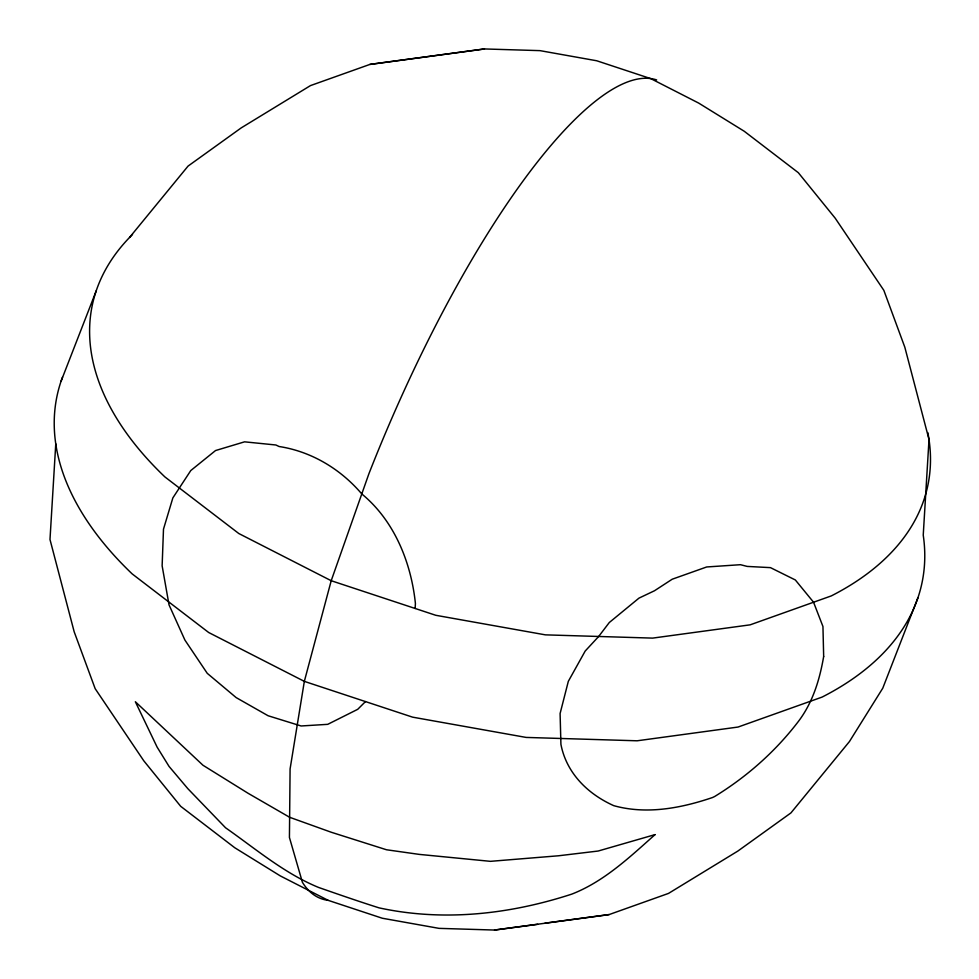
<?xml version="1.0" encoding="UTF-8"?>
<svg xmlns="http://www.w3.org/2000/svg" width="979" height="979" viewBox="0 0 979 979"><rect width="100%" height="100%" fill="white"/><g stroke="black" fill="none" stroke-linecap="round" stroke-linejoin="round"><path stroke-width="1.47" d="M415.145 608.461L415.414 603.492C411.119 562.325 394.28 520.681 361.789 493.942C340.68 469.088 311.481 451.503 279.101 446.51L275.882 444.992L244.566 441.835L215.539 450.548L190.783 470.544L172.855 497.907L163.493 529.149L162.135 565.813L169.024 604.851L184.909 640.07L207.254 673.332L236.147 697.586L268.099 715.747L301.116 725.977L327.732 724.338L357.714 709.322L365.473 701.576M55.766 443.842L49.99 539.502L74.171 631.761L95.171 688.678L143.791 760.805L180.674 806.304L234.776 847.753L280.312 875.911L328.136 900.337L382.263 918.229L439.02 928.361L494.517 930.05L537.716 924.311M61.077 381.223L96.236 290.8M917.923 597.777L882.764 688.2L849.442 741.544L790.934 812.913L737.811 851.094L668.51 893.411L609.097 914.582L494.517 930.05M129.558 237.456L188.066 166.087L241.189 127.906L310.49 85.589L369.903 64.418L484.483 48.95L539.98 50.639L596.737 60.771L650.864 78.663L698.688 103.089L744.224 131.247L798.326 172.696L835.209 218.195L883.829 290.322L904.829 347.239L929.01 439.498L923.234 535.158A442.459 239.255 12.3 0 1 822.079 697.097L738.068 727.042L637.121 740.797L526.115 737.42L412.6 717.154L304.334 681.372L208.698 632.52L132.189 573.914A442.459 239.255 12.3 0 1 62.534 377.123M484.483 48.95L369.903 64.418M544.997 923.173L609.097 914.582M328.136 900.337A442.459 117.725 -67.5 0 1 302.413 882.299L289.429 837.473L290.09 768.943L304.334 681.372L331.208 580.718L368.863 473.86A442.459 117.725 -67.5 0 1 656.652 79.935M927.811 432.571A427.382 231.093 12.3 0 1 831.306 595.905L750.159 624.835L652.65 638.112L545.413 634.857L435.777 615.289L331.208 580.718L238.815 533.531L164.913 476.932A427.382 231.093 12.3 0 1 132.508 234.47M823.669 656.493C819.692 679.524 812.986 701.894 798.827 720.862C775.809 751.187 747.05 776.653 714.621 796.527L712.541 797.518C680.992 808.226 646.532 814.785 613.772 805.668A142.836 102.611 -15.4 0 1 560.918 744.297L560.098 713.532L568.322 681.335L585.209 651.023L598.671 636.472L609.293 622.522L638.981 598.12L654.498 590.753L672.218 579.213L706.703 566.963L740.467 564.699L747.185 566.413L770.473 567.636L795.34 579.972L813.561 602.232L822.947 626.511L823.669 656.493M655.049 834.61C629.681 857.188 603.921 881.651 571.76 894.133C509.606 914.374 443.352 921.826 379.044 907.851C358.767 901.439 338.673 894.451 318.591 887.451C284.265 873.354 255.654 848.842 225.537 827.757L187.833 788.658L169.037 766.398L157.117 747.112L135.347 701.735L202.971 765.248L248.066 793.271L289.625 817.281L331.183 832.223L386.497 849.76L419.232 854.386L490.43 861.336L558.507 855.781L598.157 851.032L655.049 834.61"/></g></svg>
